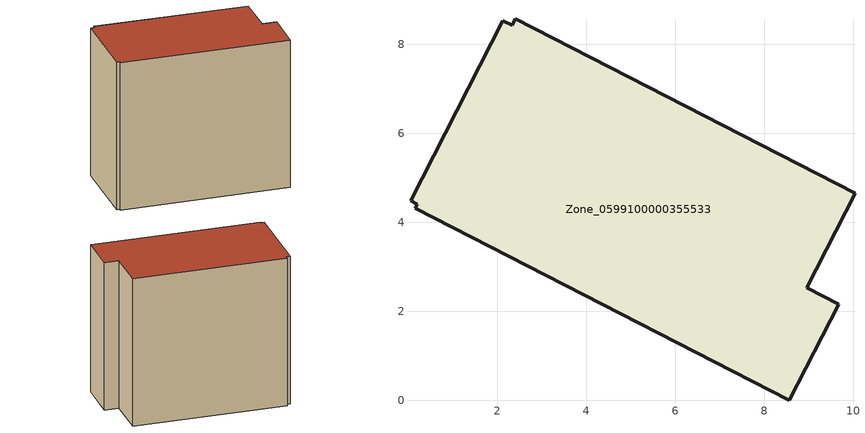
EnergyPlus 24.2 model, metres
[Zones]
Zone_0599100000355533
 floor ground (C_G): 2.33,8.43 2.4,8.57 10.04,4.65 8.96,2.53 9.68,2.16 8.56,0 0.15,4.31 0.2,4.41 0.05,4.48 2.12,8.54 z3.83
 wall outside (C_F): 0.15,4.31 8.56,0 9.68,2.16 8.96,2.53 10.04,4.65 2.4,8.57 2.33,8.43 2.12,8.54 0.05,4.48 0.2,4.41 0.15,4.31 z3.83:12.42
 roof outside (C_R): 2.33,8.43 2.12,8.54 0.05,4.48 0.2,4.41 0.15,4.31 8.56,0 9.68,2.16 8.96,2.53 10.04,4.65 2.4,8.57 z12.42
[BUILDING]
Pand.0599100000355533: North Axis=0; Terrain=City; Loads Convergence Tolerance Value=0.04; Temperature Convergence Tolerance Value=0.4; Solar Distribution=FullExterior; Maximum Number of Warmup Days=25; Minimum Number of Warmup Days=1
[Site:Location]
Rotterdam.The.Hague.AP_ZH_NLD Design_Conditions: Latitude=51.96; Longitude=4.45; Time Zone=1; Elevation=-4.5
[SITE:GROUNDTEMPERATURE:BUILDINGSURFACE]
18, 18, 18, 18, 18, 18, 18, 18, 18, 18, 18, 18
[MATERIAL] Thermal Absorptance=0.9; Solar Absorptance=0.7; Visible Absorptance=0.7
Name | Roughness | Thickness | Conductivity | Density | Specific Heat
G.TI.1992-2005 | MediumSmooth | 0.15 | 0.06 | 540 | 1210
F.TI.1992-2005 | Rough | 0.3 | 0.12 | 1920 | 840
R.TI.1992-2005 | MediumRough | 0.2 | 0.08 | 1500 | 1000
[CONSTRUCTION]
C_G: G.TI.1992-2005
C_F: F.TI.1992-2005
C_R: R.TI.1992-2005
[ZONE]
Zone_0599100000355533: Type=1; Multiplier=1; Ceiling Height=Autocalculate; Volume=Autocalculate; Floor Area=autocalculate; Part of Total Floor Area=Yes
[ZONEINFILTRATION:DESIGNFLOWRATE]
Infil_Zone_0599100000355533: Zone or ZoneList or Space or SpaceList=Zone_0599100000355533; Schedule=AlwaysOn; Design Flow Rate Calculation Method=Flow/Area; Flow Rate per Floor Area=0.0015; Constant Term Coefficient=1; Temperature Term Coefficient=0; Velocity Term Coefficient=0; Velocity Squared Term Coefficient=0
[HVACTEMPLATE:ZONE:IDEALLOADSAIRSYSTEM]
Zone_0599100000355533: Maximum Heating Supply Air Temperature=50; Minimum Cooling Supply Air Temperature=13; Maximum Heating Supply Air Humidity Ratio=0.0156; Minimum Cooling Supply Air Humidity Ratio=0.0077; Heating Limit=NoLimit; Cooling Limit=NoLimit; Dehumidification Control Type=ConstantSensibleHeatRatio; Cooling Sensible Heat Ratio=0.7; Dehumidification Setpoint=60; Humidification Control Type=None; Humidification Setpoint=30; Outdoor Air Method=None; Outdoor Air Flow Rate per Person=0.00944; Outdoor Air Flow Rate per Zone Floor Area=0; Outdoor Air Flow Rate per Zone=0; Demand Controlled Ventilation Type=None; Outdoor Air Economizer Type=NoEconomizer; Heat Recovery Type=None; Sensible Heat Recovery Effectiveness=0.7; Latent Heat Recovery Effectiveness=0.65
[ZONECONTROL:THERMOSTAT]
ThermostatControl_Zone_0599100000355533: Zone or ZoneList=Zone_0599100000355533; Control Type Schedule=DualSetpointControlType; Control 1=Thermostat_Zone_0599100000355533; Temperature Difference Between Cutout And Setpoint=0
[THERMOSTATSETPOINT:DUALSETPOINT]
Thermostat_Zone_0599100000355533: Heating Setpoint Temperature Schedule=HeatingSetpoint_Zone_0599100000355533; Cooling Setpoint Temperature Schedule=CoolingSetpoint_Zone_0599100000355533
[SCHEDULE:COMPACT]
HeatingSetpoint_Zone_0599100000355533: Through: 12/31, For: AllDays, Until: 24:00, 21
CoolingSetpoint_Zone_0599100000355533: Through: 12/31, For: AllDays, Until: 24:00, 24
DualSetpointControlType: Through: 12/31, For: AllDays, Until: 24:00, 4
AlwaysOn: Through: 12/31, For: AllDays, Until: 24:00, 1
